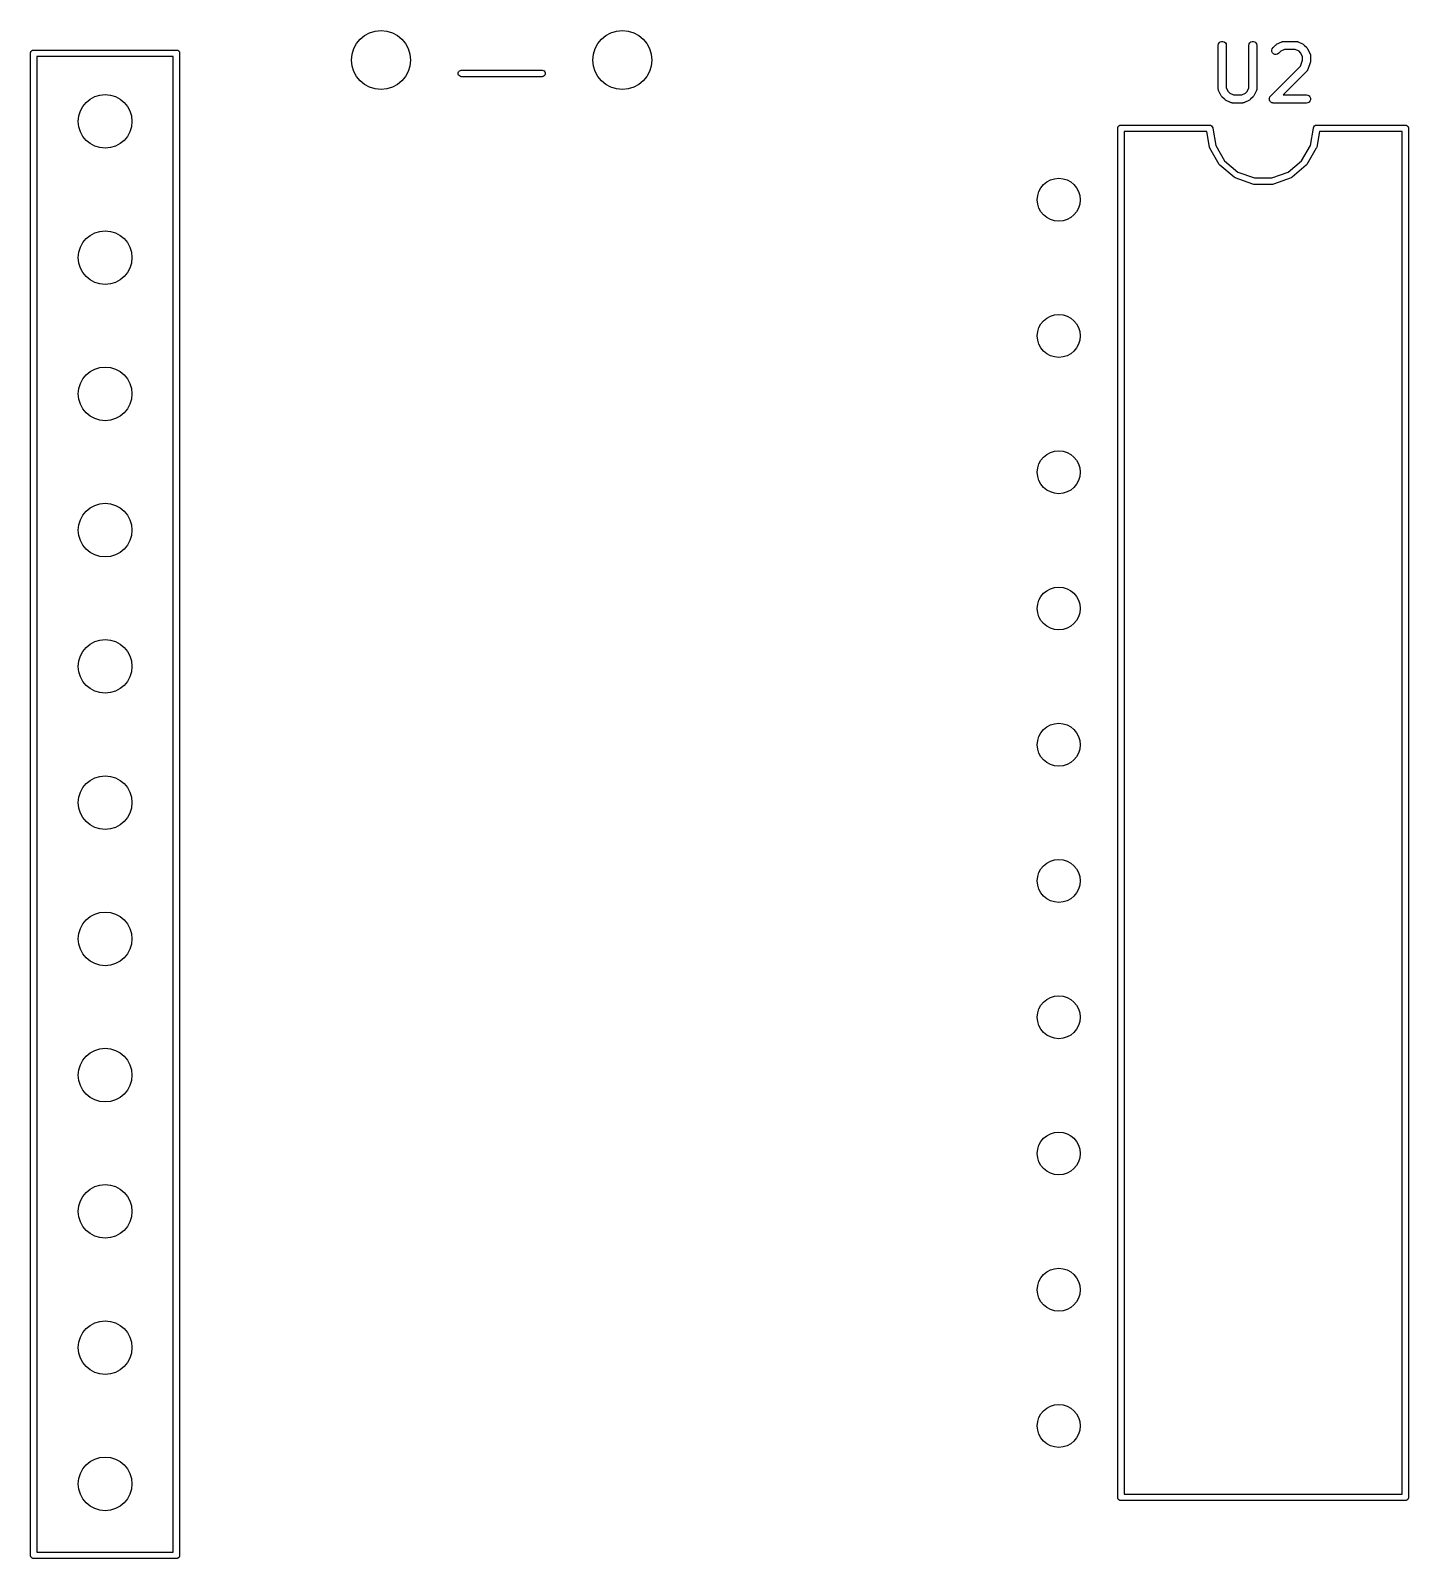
# Model space of a CAD drawing. Extents: x 138.2 to 186.5, y -95.8 to -46.7.
# Drawn here: x 139.33 to 165.02, y -94.8 to -66.32 of the extents above; entities that cross this region are included whole.
import ezdxf

# ---------------------------------------------------------------- set-up
doc = ezdxf.new("R2010")
doc.units = 0
doc.header["$MEASUREMENT"] = 0
doc.layers.add('BLACK', color=7, linetype='CONTINUOUS')

msp = doc.modelspace()

# ---------------------------------------------------------------- linework, layer by layer
at = {"layer": 'BLACK', "linetype": 'CONTINUOUS'}
for p, q in [((161.469, -66.5914), (161.474, -66.5657)), ((161.469, -67.4009), (161.469, -66.5914)), ((161.474, -66.5657), (161.487, -66.5432)), ((161.487, -66.5432), (161.507, -66.5264)), ((161.507, -66.5264), (161.531, -66.5175)), ((161.531, -66.5175), (161.557, -66.5175)), ((161.557, -66.5175), (161.582, -66.5264)), ((161.582, -66.5264), (161.602, -66.5432)), ((161.602, -66.5432), (161.615, -66.5657)), ((161.615, -66.5657), (161.619, -66.5914)), ((161.619, -66.5914), (161.619, -67.3832)), ((162.041, -66.5914), (162.045, -66.5657)), ((162.041, -67.3832), (162.041, -66.5914)), ((162.045, -66.5657), (162.058, -66.5432)), ((162.058, -66.5432), (162.078, -66.5264)), ((162.078, -66.5264), (162.102, -66.5175)), ((162.102, -66.5175), (162.129, -66.5175)), ((162.129, -66.5175), (162.153, -66.5264)), ((162.153, -66.5264), (162.173, -66.5432)), ((162.173, -66.5432), (162.186, -66.5657)), ((162.186, -66.5657), (162.191, -66.5914)), ((162.191, -66.5914), (162.191, -67.4009)), ((162.476, -66.6549), (162.491, -66.6336)), ((162.491, -66.6336), (162.539, -66.586)), ((162.539, -66.586), (162.549, -66.5791)), ((162.549, -66.5791), (162.558, -66.5719)), ((162.558, -66.5719), (162.653, -66.5243)), ((162.653, -66.5243), (162.658, -66.5231)), ((162.658, -66.5231), (162.661, -66.5209)), ((162.661, -66.5209), (162.67, -66.5194)), ((162.67, -66.5194), (162.678, -66.5169)), ((162.678, -66.5169), (162.683, -66.5171)), ((162.683, -66.5171), (162.687, -66.5164)), ((162.687, -66.5164), (162.925, -66.5164)), ((162.925, -66.5164), (162.929, -66.5171)), ((162.929, -66.5171), (162.934, -66.5169)), ((162.934, -66.5169), (162.942, -66.5194)), ((162.942, -66.5194), (162.951, -66.5209)), ((162.951, -66.5209), (162.954, -66.5231)), ((162.954, -66.5231), (162.959, -66.5243)), ((162.959, -66.5243), (163.054, -66.5719)), ((163.054, -66.5719), (163.063, -66.5791)), ((163.063, -66.5791), (163.073, -66.586)), ((163.073, -66.586), (163.121, -66.6336)), ((163.121, -66.6336), (163.128, -66.6434)), ((163.128, -66.6434), (163.135, -66.6531)), ((139.326, -66.7279), (139.328, -66.7229)), ((139.326, -66.7332), (139.326, -66.7279)), ((139.326, -66.7333), (139.326, -66.7332)), ((139.326, -94.7279), (139.326, -66.7333)), ((139.328, -66.7229), (139.329, -66.7177)), ((139.329, -66.7177), (139.331, -66.713)), ((139.331, -66.713), (139.333, -66.708)), ((139.333, -66.708), (139.337, -66.704)), ((139.337, -66.704), (139.339, -66.6993)), ((139.339, -66.6993), (139.343, -66.6959)), ((139.343, -66.6959), (139.347, -66.6918)), ((139.347, -66.6918), (139.351, -66.6892)), ((139.351, -66.6892), (139.356, -66.6857)), ((139.356, -66.6857), (139.361, -66.6839)), ((139.361, -66.6839), (139.365, -66.6812)), ((139.365, -66.6812), (139.37, -66.6803)), ((139.37, -66.6803), (139.375, -66.6785)), ((139.375, -66.6785), (139.381, -66.6785)), ((139.381, -66.6785), (139.381, -66.6785)), ((139.381, -66.6785), (142.051, -66.6785)), ((139.446, -66.7985), (139.446, -94.6785)), ((141.986, -66.7985), (139.446, -66.7985)), ((141.986, -94.6785), (141.986, -66.7985)), ((142.051, -66.6785), (142.057, -66.6785)), ((142.051, -66.6785), (142.051, -66.6785)), ((142.057, -66.6785), (142.062, -66.6803)), ((142.062, -66.6803), (142.067, -66.6812)), ((142.067, -66.6812), (142.071, -66.6839)), ((142.071, -66.6839), (142.076, -66.6857)), ((142.076, -66.6857), (142.081, -66.6892)), ((142.081, -66.6892), (142.085, -66.6918)), ((142.085, -66.6918), (142.089, -66.6959)), ((142.089, -66.6959), (142.093, -66.6993)), ((142.093, -66.6993), (142.095, -66.704)), ((142.095, -66.704), (142.099, -66.708)), ((142.099, -66.708), (142.101, -66.713)), ((142.101, -66.713), (142.103, -66.7177)), ((142.103, -66.7177), (142.104, -66.7229)), ((142.104, -66.7229), (142.106, -66.7279)), ((142.106, -66.7279), (142.106, -66.7332)), ((142.106, -66.7332), (142.106, -66.7333)), ((142.106, -66.7333), (142.106, -94.7437)), ((162.469, -66.6801), (162.476, -66.6549)), ((162.472, -66.706), (162.469, -66.6801)), ((162.483, -66.7296), (162.472, -66.706)), ((162.501, -66.7481), (162.483, -66.7296)), ((162.525, -66.7591), (162.501, -66.7481)), ((162.551, -66.7613), (162.525, -66.7591)), ((162.576, -66.7546), (162.551, -66.7613)), ((162.597, -66.7397), (162.576, -66.7546)), ((162.636, -66.7006), (162.597, -66.7397)), ((162.705, -66.6664), (162.636, -66.7006)), ((162.907, -66.6664), (162.705, -66.6664)), ((162.976, -66.7006), (162.907, -66.6664)), ((163.006, -66.731), (162.976, -66.7006)), ((163.002, -66.9794), (163.041, -66.8649)), ((163.041, -66.7996), (163.006, -66.731)), ((163.041, -66.8649), (163.041, -66.7996)), ((163.135, -66.6531), (163.183, -66.7483)), ((163.187, -66.9008), (163.139, -67.0437)), ((163.183, -66.7483), (163.184, -66.7525)), ((163.184, -66.7525), (163.186, -66.7562)), ((163.186, -66.7562), (163.188, -66.7649)), ((163.188, -66.8889), (163.187, -66.9008)), ((163.188, -66.7649), (163.19, -66.7733)), ((163.191, -66.8771), (163.188, -66.8889)), ((163.19, -66.7733), (163.19, -66.7776)), ((163.19, -66.7776), (163.191, -66.7819)), ((163.191, -66.7819), (163.191, -66.8771)), ((147.3, -67.1049), (147.307, -67.085)), ((147.3, -67.1261), (147.3, -67.1049)), ((147.307, -67.146), (147.3, -67.1261)), ((147.307, -67.085), (147.321, -67.0688)), ((147.321, -67.1622), (147.307, -67.146)), ((147.321, -67.0688), (147.339, -67.0582)), ((147.339, -67.1728), (147.321, -67.1622)), ((147.339, -67.0582), (147.355, -67.0555)), ((147.355, -67.1755), (147.339, -67.1728)), ((147.355, -67.0555), (148.865, -67.0555)), ((148.865, -67.1755), (147.355, -67.1755)), ((148.865, -67.0555), (148.881, -67.0582)), ((148.881, -67.1728), (148.865, -67.1755)), ((148.881, -67.0582), (148.899, -67.0688)), ((148.899, -67.1622), (148.881, -67.1728)), ((148.899, -67.0688), (148.913, -67.085)), ((148.913, -67.146), (148.899, -67.1622)), ((148.913, -67.085), (148.92, -67.1049)), ((148.92, -67.1261), (148.913, -67.146)), ((148.92, -67.1049), (148.92, -67.1261)), ((162.443, -67.5383), (163.002, -66.9794)), ((163.121, -67.073), (162.678, -67.5164)), ((163.123, -67.0694), (163.121, -67.073)), ((163.127, -67.0666), (163.123, -67.0694)), ((163.131, -67.0588), (163.127, -67.0666)), ((163.136, -67.0516), (163.131, -67.0588)), ((163.137, -67.0475), (163.136, -67.0516)), ((163.139, -67.0437), (163.137, -67.0475)), ((161.47, -67.4052), (161.469, -67.4009)), ((161.47, -67.4095), (161.47, -67.4052)), ((161.472, -67.4179), (161.47, -67.4095)), ((161.474, -67.4266), (161.472, -67.4179)), ((161.476, -67.4303), (161.474, -67.4266)), ((161.477, -67.4344), (161.476, -67.4303)), ((161.525, -67.5297), (161.477, -67.4344)), ((161.619, -67.3832), (161.653, -67.4517)), ((161.653, -67.4517), (161.684, -67.4821)), ((161.684, -67.4821), (161.752, -67.5164)), ((161.907, -67.5164), (161.976, -67.4821)), ((161.976, -67.4821), (162.006, -67.4517)), ((162.006, -67.4517), (162.041, -67.3832)), ((162.183, -67.4344), (162.135, -67.5297)), ((162.184, -67.4303), (162.183, -67.4344)), ((162.186, -67.4266), (162.184, -67.4303)), ((162.188, -67.4179), (162.186, -67.4266)), ((162.19, -67.4095), (162.188, -67.4179)), ((162.191, -67.4009), (162.19, -67.4052)), ((162.19, -67.4052), (162.19, -67.4095)), ((161.532, -67.5393), (161.525, -67.5297)), ((161.539, -67.5492), (161.532, -67.5393)), ((161.586, -67.5968), (161.539, -67.5492)), ((161.596, -67.6037), (161.586, -67.5968)), ((161.606, -67.6108), (161.596, -67.6037)), ((161.701, -67.6585), (161.606, -67.6108)), ((161.705, -67.6597), (161.701, -67.6585)), ((161.709, -67.6619), (161.705, -67.6597)), ((161.718, -67.6634), (161.709, -67.6619)), ((161.726, -67.6659), (161.718, -67.6634)), ((161.73, -67.6656), (161.726, -67.6659)), ((161.735, -67.6664), (161.73, -67.6656)), ((161.925, -67.6664), (161.735, -67.6664)), ((161.752, -67.5164), (161.907, -67.5164)), ((161.929, -67.6656), (161.925, -67.6664)), ((161.934, -67.6659), (161.929, -67.6656)), ((161.942, -67.6634), (161.934, -67.6659)), ((161.951, -67.6619), (161.942, -67.6634)), ((161.954, -67.6597), (161.951, -67.6619)), ((161.959, -67.6585), (161.954, -67.6597)), ((162.054, -67.6108), (161.959, -67.6585)), ((162.063, -67.6037), (162.054, -67.6108)), ((162.073, -67.5968), (162.063, -67.6037)), ((162.121, -67.5492), (162.073, -67.5968)), ((162.128, -67.5393), (162.121, -67.5492)), ((162.135, -67.5297), (162.128, -67.5393)), ((162.422, -67.5848), (162.423, -67.5817)), ((162.423, -67.5946), (162.422, -67.5848)), ((162.423, -67.5784), (162.426, -67.5691)), ((162.423, -67.5817), (162.423, -67.5784)), ((162.423, -67.6044), (162.423, -67.5946)), ((162.424, -67.6075), (162.423, -67.6044)), ((162.424, -67.6108), (162.424, -67.6075)), ((162.428, -67.6197), (162.424, -67.6108)), ((162.426, -67.5691), (162.429, -67.5597)), ((162.432, -67.6289), (162.428, -67.6197)), ((162.429, -67.5597), (162.43, -67.557)), ((162.43, -67.557), (162.432, -67.5539)), ((162.432, -67.5539), (162.438, -67.5464)), ((162.434, -67.6314), (162.432, -67.6289)), ((162.435, -67.6344), (162.434, -67.6314)), ((162.442, -67.6413), (162.435, -67.6344)), ((162.438, -67.5464), (162.443, -67.5383)), ((162.448, -67.6488), (162.442, -67.6413)), ((162.451, -67.6505), (162.448, -67.6488)), ((162.453, -67.6528), (162.451, -67.6505)), ((162.462, -67.657), (162.453, -67.6528)), ((162.471, -67.6619), (162.462, -67.657)), ((162.474, -67.6624), (162.471, -67.6619)), ((162.477, -67.6638), (162.474, -67.6624)), ((162.487, -67.6647), (162.477, -67.6638)), ((162.496, -67.6664), (162.487, -67.6647)), ((163.116, -67.6664), (162.496, -67.6664)), ((162.678, -67.5164), (163.116, -67.5164)), ((163.116, -67.5164), (163.141, -67.5209)), ((163.141, -67.6619), (163.116, -67.6664)), ((163.141, -67.5209), (163.164, -67.5339)), ((163.164, -67.6488), (163.141, -67.6619)), ((163.164, -67.5339), (163.18, -67.5539)), ((163.18, -67.6289), (163.164, -67.6488)), ((163.18, -67.5539), (163.189, -67.5784)), ((163.189, -67.6044), (163.18, -67.6289)), ((163.189, -67.5784), (163.189, -67.6044)), ((159.596, -68.1284), (159.598, -68.1234)), ((159.596, -68.1337), (159.596, -68.1284)), ((159.596, -68.1338), (159.596, -68.1337)), ((159.596, -93.6484), (159.596, -68.1338)), ((159.598, -68.1234), (159.599, -68.1182)), ((159.599, -68.1182), (159.601, -68.1135)), ((159.601, -68.1135), (159.603, -68.1085)), ((159.603, -68.1085), (159.607, -68.1045)), ((159.607, -68.1045), (159.609, -68.0998)), ((159.609, -68.0998), (159.613, -68.0964)), ((159.613, -68.0964), (159.617, -68.0923)), ((159.617, -68.0923), (159.621, -68.0897)), ((159.621, -68.0897), (159.626, -68.0862)), ((159.626, -68.0862), (159.631, -68.0844)), ((159.631, -68.0844), (159.635, -68.0817)), ((159.635, -68.0817), (159.64, -68.0808)), ((159.64, -68.0808), (159.645, -68.079)), ((159.645, -68.079), (159.651, -68.079)), ((159.651, -68.079), (159.651, -68.079)), ((159.651, -68.079), (161.311, -68.079)), ((161.256, -68.199), (159.716, -68.199)), ((159.716, -68.199), (159.716, -93.599)), ((161.307, -68.4914), (161.256, -68.199)), ((161.311, -68.079), (161.327, -68.0817)), ((161.327, -68.0817), (161.345, -68.0923)), ((161.345, -68.0923), (161.359, -68.1085)), ((161.359, -68.1085), (161.366, -68.1284)), ((161.366, -68.1284), (161.366, -68.1337)), ((161.366, -68.1337), (161.424, -68.4602)), ((163.188, -68.4602), (163.246, -68.1337)), ((163.246, -68.1284), (163.253, -68.1085)), ((163.246, -68.1337), (163.246, -68.1284)), ((163.253, -68.1085), (163.267, -68.0923)), ((163.267, -68.0923), (163.285, -68.0817)), ((163.285, -68.0817), (163.301, -68.079)), ((163.301, -68.079), (164.961, -68.079)), ((163.356, -68.199), (163.305, -68.4914)), ((164.896, -68.199), (163.356, -68.199)), ((164.896, -93.599), (164.896, -68.199)), ((164.961, -68.079), (164.961, -68.079)), ((164.961, -68.079), (164.967, -68.079)), ((164.967, -68.079), (164.972, -68.0808)), ((164.972, -68.0808), (164.977, -68.0817)), ((164.977, -68.0817), (164.981, -68.0844)), ((164.981, -68.0844), (164.986, -68.0862)), ((164.986, -68.0862), (164.991, -68.0897)), ((164.991, -68.0897), (164.995, -68.0923)), ((164.995, -68.0923), (164.999, -68.0964)), ((164.999, -68.0964), (165.003, -68.0998)), ((165.003, -68.0998), (165.005, -68.1045)), ((165.005, -68.1045), (165.009, -68.1085)), ((165.009, -68.1085), (165.011, -68.1135)), ((165.011, -68.1135), (165.013, -68.1182)), ((165.013, -68.1182), (165.014, -68.1234)), ((165.014, -68.1234), (165.016, -68.1284)), ((165.016, -68.1284), (165.016, -68.1337)), ((165.016, -68.1337), (165.016, -68.1338)), ((165.016, -68.1338), (165.016, -93.6642)), ((161.314, -68.511), (161.307, -68.4914)), ((161.488, -68.8118), (161.314, -68.511)), ((161.314, -68.511), (161.314, -68.511)), ((161.424, -68.4602), (161.587, -68.7426)), ((163.025, -68.7426), (163.188, -68.4602)), ((163.298, -68.511), (163.124, -68.8118)), ((163.301, -68.5027), (163.298, -68.511)), ((163.298, -68.511), (163.298, -68.511)), ((163.305, -68.4914), (163.301, -68.5027)), ((163.305, -68.4914), (163.305, -68.4914)), ((161.494, -68.8191), (161.488, -68.8118)), ((161.488, -68.8118), (161.488, -68.8118)), ((161.501, -68.8278), (161.494, -68.8191)), ((161.767, -69.051), (161.501, -68.8278)), ((161.501, -68.8278), (161.501, -68.8278)), ((161.587, -68.7426), (161.836, -68.9523)), ((162.776, -68.9523), (163.025, -68.7426)), ((163.111, -68.8278), (162.845, -69.051)), ((163.117, -68.8205), (163.111, -68.8278)), ((163.111, -68.8278), (163.111, -68.8278)), ((163.124, -68.8118), (163.117, -68.8205)), ((163.124, -68.8118), (163.124, -68.8118)), ((161.785, -69.0614), (161.767, -69.051)), ((161.767, -69.051), (161.767, -69.051)), ((162.112, -69.1802), (161.785, -69.0614)), ((161.836, -68.9523), (162.143, -69.0638)), ((162.132, -69.1838), (162.112, -69.1802)), ((162.48, -69.1838), (162.132, -69.1838)), ((162.143, -69.0638), (162.469, -69.0638)), ((162.469, -69.0638), (162.776, -68.9523)), ((162.5, -69.1802), (162.48, -69.1838)), ((162.827, -69.0614), (162.5, -69.1802)), ((162.838, -69.0548), (162.827, -69.0614)), ((162.827, -69.0614), (162.827, -69.0614)), ((162.845, -69.051), (162.838, -69.0548)), ((162.845, -69.051), (162.845, -69.051)), ((159.596, -93.6696), (159.596, -93.6484)), ((159.598, -93.6746), (159.596, -93.6696)), ((159.599, -93.6798), (159.598, -93.6746)), ((159.601, -93.6844), (159.599, -93.6798)), ((159.603, -93.6895), (159.601, -93.6844)), ((159.607, -93.6935), (159.603, -93.6895)), ((159.609, -93.6982), (159.607, -93.6935)), ((159.613, -93.7016), (159.609, -93.6982)), ((159.617, -93.7057), (159.613, -93.7016)), ((159.621, -93.7083), (159.617, -93.7057)), ((159.626, -93.7118), (159.621, -93.7083)), ((159.716, -93.599), (164.896, -93.599)), ((164.991, -93.7083), (164.986, -93.7118)), ((164.995, -93.7057), (164.991, -93.7083)), ((164.999, -93.7016), (164.995, -93.7057)), ((165.003, -93.6982), (164.999, -93.7016)), ((165.005, -93.6935), (165.003, -93.6982)), ((165.009, -93.6895), (165.005, -93.6935)), ((165.011, -93.6845), (165.009, -93.6895)), ((165.013, -93.6798), (165.011, -93.6845)), ((165.014, -93.6746), (165.013, -93.6798)), ((165.016, -93.6696), (165.014, -93.6746)), ((165.016, -93.6642), (165.016, -93.6643)), ((165.016, -93.6643), (165.016, -93.6696)), ((159.631, -93.7136), (159.626, -93.7118)), ((159.635, -93.7163), (159.631, -93.7136)), ((159.64, -93.7172), (159.635, -93.7163)), ((159.645, -93.719), (159.64, -93.7172)), ((159.651, -93.719), (159.645, -93.719)), ((164.961, -93.719), (159.651, -93.719)), ((159.651, -93.719), (159.651, -93.719)), ((164.967, -93.719), (164.961, -93.719)), ((164.961, -93.719), (164.961, -93.719)), ((164.972, -93.7172), (164.967, -93.719)), ((164.977, -93.7163), (164.972, -93.7172)), ((164.981, -93.7136), (164.977, -93.7163)), ((164.986, -93.7118), (164.981, -93.7136)), ((139.326, -94.7491), (139.326, -94.7279)), ((139.328, -94.7541), (139.326, -94.7491)), ((139.329, -94.7593), (139.328, -94.7541)), ((139.331, -94.7639), (139.329, -94.7593)), ((139.333, -94.769), (139.331, -94.7639)), ((139.337, -94.773), (139.333, -94.769)), ((139.339, -94.7777), (139.337, -94.773)), ((139.343, -94.7811), (139.339, -94.7777)), ((139.347, -94.7852), (139.343, -94.7811)), ((139.351, -94.7878), (139.347, -94.7852)), ((139.356, -94.7913), (139.351, -94.7878)), ((139.361, -94.7931), (139.356, -94.7913)), ((139.365, -94.7958), (139.361, -94.7931)), ((139.37, -94.7967), (139.365, -94.7958)), ((139.375, -94.7985), (139.37, -94.7967)), ((139.381, -94.7985), (139.375, -94.7985)), ((142.051, -94.7985), (139.381, -94.7985)), ((139.381, -94.7985), (139.381, -94.7985)), ((139.446, -94.6785), (141.986, -94.6785)), ((142.057, -94.7985), (142.051, -94.7985)), ((142.051, -94.7985), (142.051, -94.7985)), ((142.062, -94.7967), (142.057, -94.7985)), ((142.067, -94.7958), (142.062, -94.7967)), ((142.071, -94.7931), (142.067, -94.7958)), ((142.076, -94.7913), (142.071, -94.7931)), ((142.081, -94.7878), (142.076, -94.7913)), ((142.085, -94.7852), (142.081, -94.7878)), ((142.089, -94.7811), (142.085, -94.7852)), ((142.093, -94.7777), (142.089, -94.7811)), ((142.095, -94.773), (142.093, -94.7777)), ((142.099, -94.769), (142.095, -94.773)), ((142.101, -94.764), (142.099, -94.769)), ((142.103, -94.7593), (142.101, -94.764)), ((142.104, -94.7541), (142.103, -94.7593)), ((142.106, -94.7491), (142.104, -94.7541)), ((142.106, -94.7437), (142.106, -94.7438)), ((142.106, -94.7438), (142.106, -94.7491))]:
    msp.add_line(p, q, dxfattribs=at)
at = {"layer": 'BLACK'}
for centre, radius in [((145.86, -66.8655), 0.55), ((150.36, -66.8655), 0.55), ((140.716, -68.0085), 0.5), ((158.496, -69.469), 0.4), ((140.716, -70.5485), 0.5), ((158.496, -72.009), 0.4), ((140.716, -73.0885), 0.5), ((158.496, -74.549), 0.4), ((140.716, -75.6285), 0.5), ((158.496, -77.089), 0.4), ((140.716, -78.1685), 0.5), ((158.496, -79.629), 0.4), ((140.716, -80.7085), 0.5), ((158.496, -82.169), 0.4), ((140.716, -83.2485), 0.5), ((158.496, -84.709), 0.4), ((140.716, -85.7885), 0.5), ((158.496, -87.249), 0.4), ((140.716, -88.3285), 0.5), ((158.496, -89.789), 0.4), ((140.716, -90.8685), 0.5), ((158.496, -92.329), 0.4), ((140.716, -93.4085), 0.5)]:
    msp.add_circle(centre, radius, dxfattribs=at)

doc.saveas('drawing.dxf')
